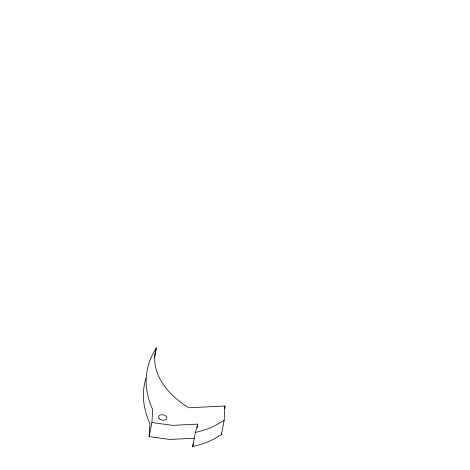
<?xml version="1.0" encoding="UTF-8"?>
<svg xmlns="http://www.w3.org/2000/svg" width="470" height="470" viewBox="0 0 470 470"><rect width="100%" height="100%" fill="white"/><g stroke="black" fill="none" stroke-linecap="round" stroke-linejoin="round"><path stroke-width="0.7" d="M194.239 438.252L169.852 439.456L149.166 436.606L149.942 423.658A140.389 90.428 11 0 1 145.941 378.227M151.904 422.512L152.679 409.558A140.389 90.428 11 0 1 156.363 347.935A86.844 55.936 11 0 0 188.84 407.778L225.001 405.998L224.143 420.427L221.399 434.521L217.904 436.812A88.031 56.706 11 0 1 198.211 445.119L192.624 446.5L195.367 432.406L197.711 424.122L172.59 425.362L151.904 422.512L149.166 436.606M221.399 434.521L221.488 433.082M154.442 357.805L156.363 347.935M224.454 408.818L225.001 405.998M197.024 427.647L197.711 424.122M192.624 446.5L193.399 443.739M224.143 420.427L213.815 426.337A88.031 56.706 11 0 1 195.367 432.406M159.7 419.005A4.171 2.685 11 0 0 166.644 418.658A4.171 2.685 11 0 0 161.698 414.71A4.171 2.685 11 0 0 159.7 419.005"/></g></svg>
